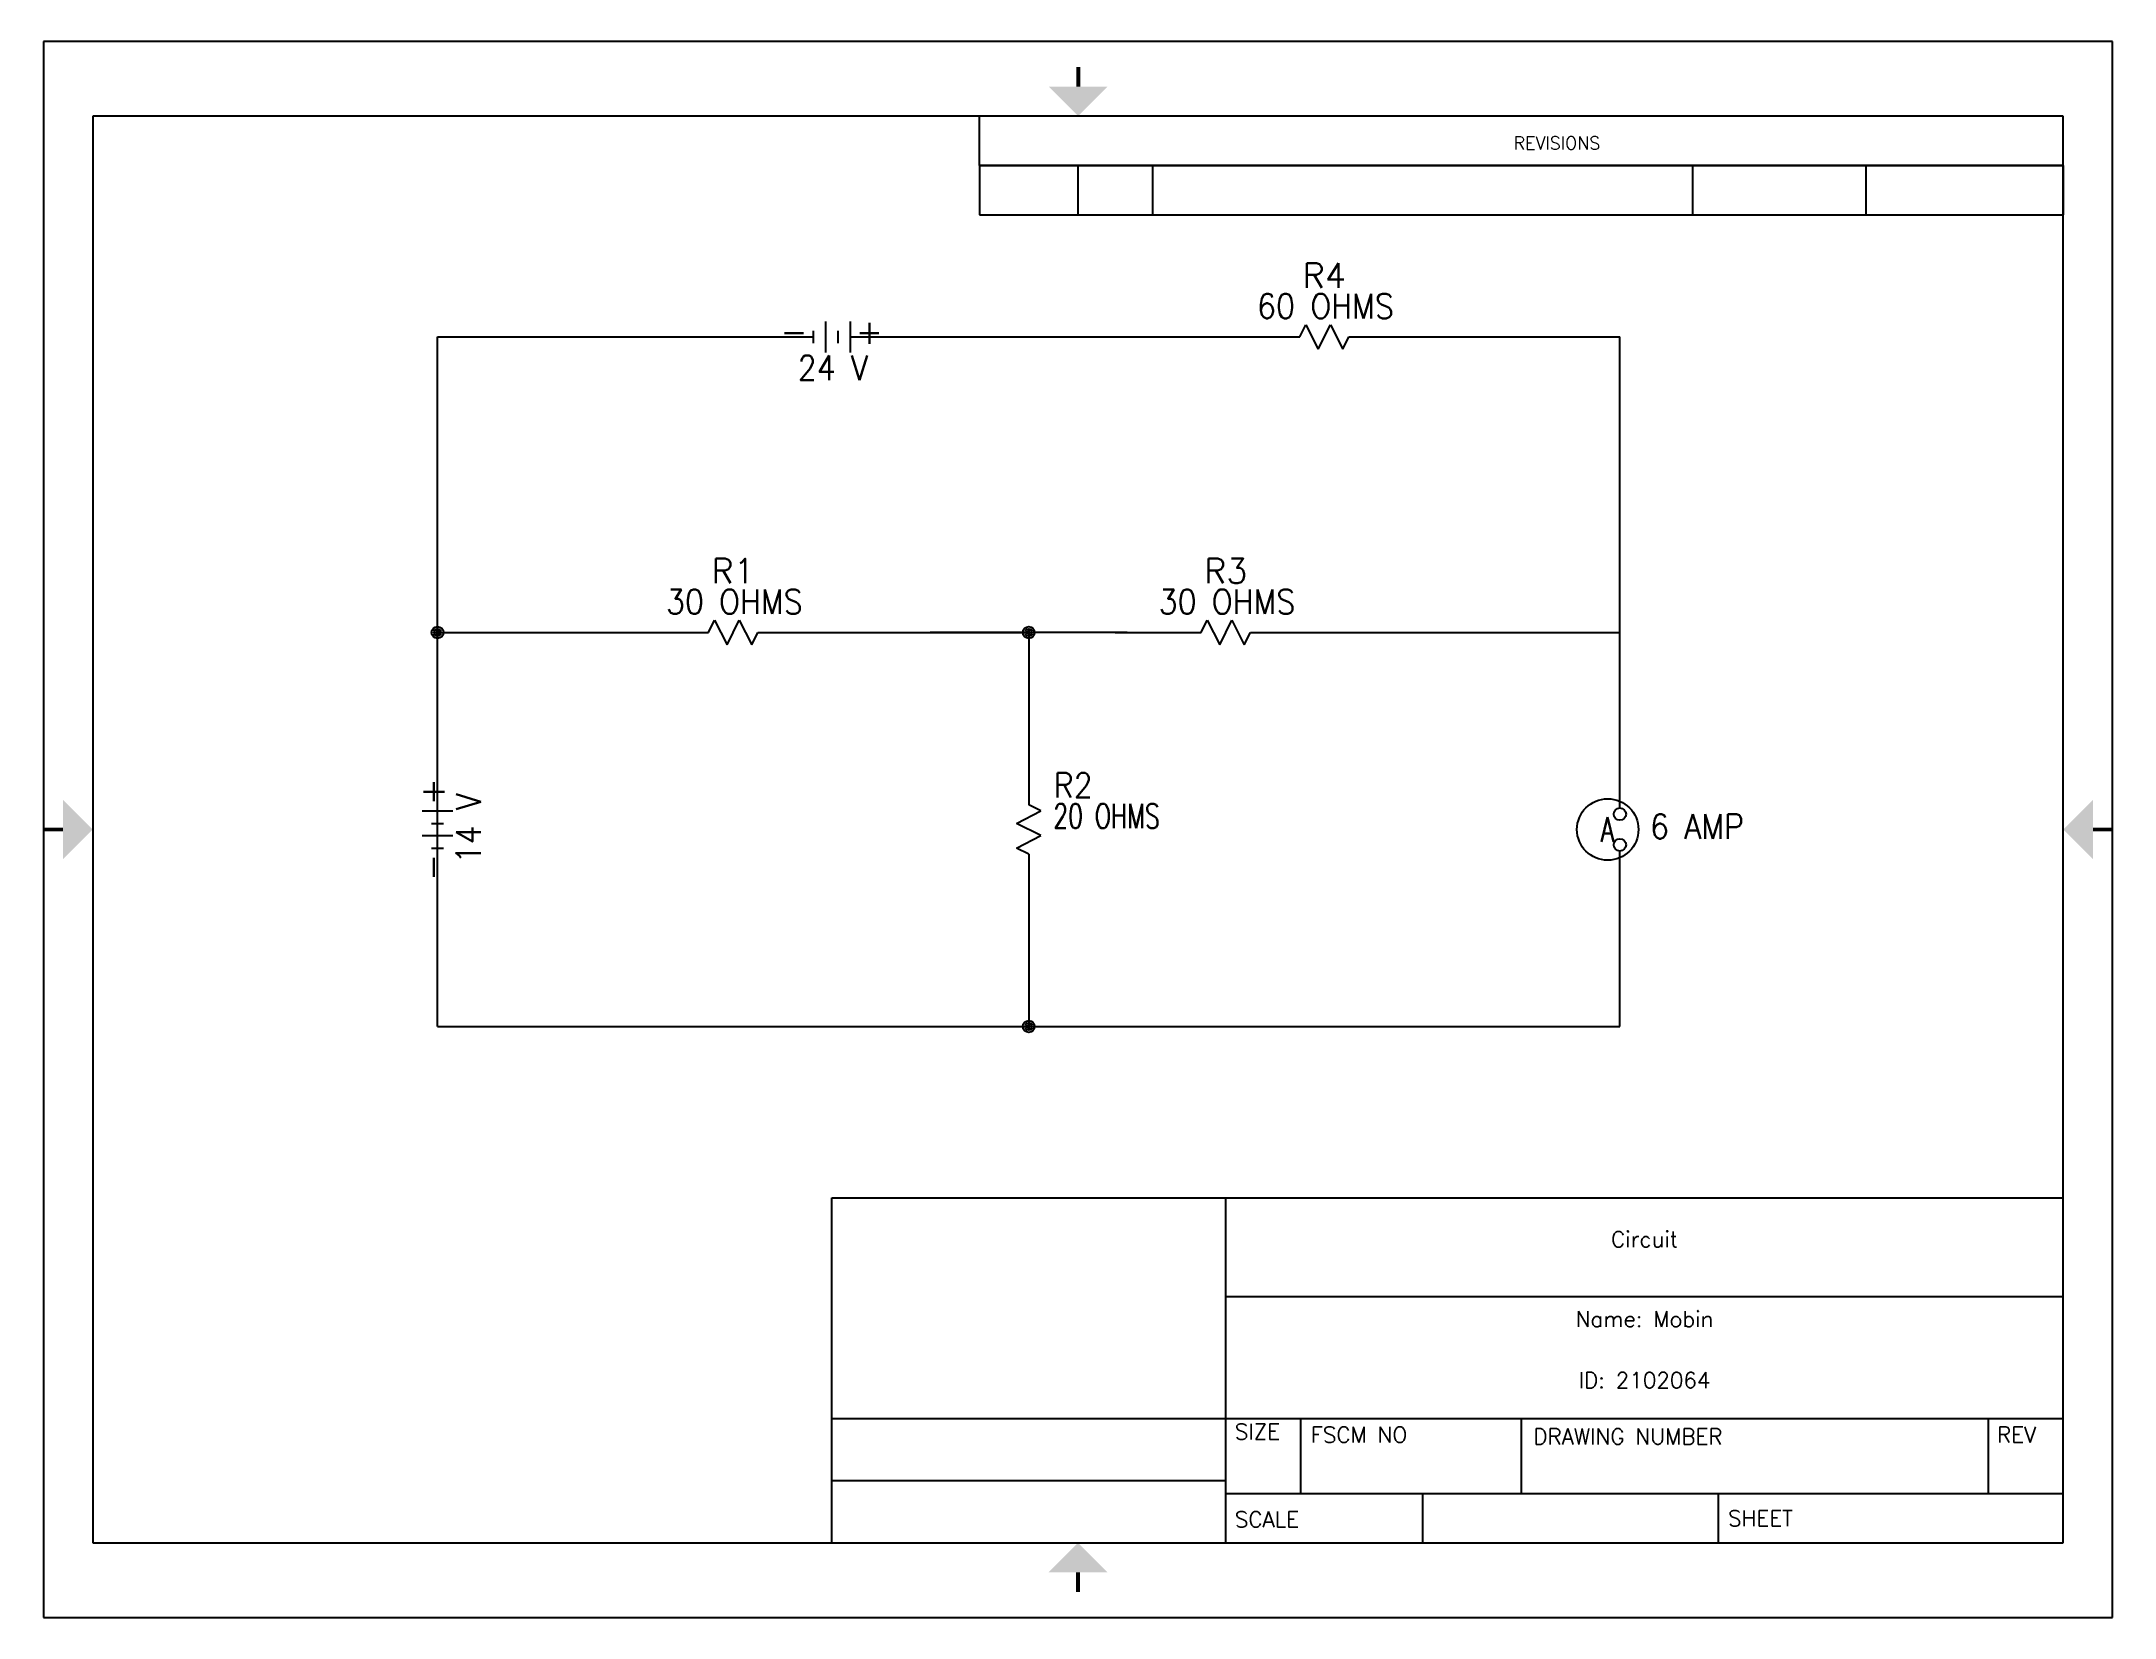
# Model space of a CAD drawing. Header units: inches. Extents: x 0 to 10.5, y 0 to 8.
import ezdxf
from ezdxf.enums import TextEntityAlignment as Align

# ---------------------------------------------------------------- set-up
doc = ezdxf.new("R2010")
doc.units = ezdxf.units.IN
doc.header["$LTSCALE"] = 0.75
doc.header["$MEASUREMENT"] = 0
for name, color, linetype in [('BLK_10AWG', 7, 'Continuous'), ('MISC', 2, 'Continuous'), ('SYMS', 7, 'Continuous'), ('TAGS', 51, 'Continuous'), ('TB_LABELS', 1, 'Continuous'), ('TERMS', 4, 'Continuous'), ('Title Block', 7, 'Continuous'), ('Viewport', 7, 'Continuous')]:
    doc.layers.add(name, color=color, linetype=linetype)
doc.styles.add('Roman', font='romans')
doc.styles.add('WD', font='romans.shx')

# ---------------------------------------------------------------- blocks, each defined once
blk = doc.blocks.new('ANSI_border_A(L)')
for p, q in [((4.75, 7.37), (4.75, 7.62)), ((10.25, 7.37), (4.75, 7.37))]:
    blk.add_line(p, q)
at = {"layer": 'Title Block'}
for p, q in [((0, 8), (0, 0)), ((10.5, 8), (0, 8)), ((10.5, 0), (10.5, 8)), ((0.25, 7.62), (0.25, 0.38)), ((10.25, 7.62), (0.25, 7.62)), ((10.25, 0.38), (10.25, 7.62)), ((0.25, 0.38), (10.25, 0.38)), ((0, 0), (10.5, 0))]:
    blk.add_line(p, q, dxfattribs=at)
at = {"layer": 'Title Block', "const_width": 0.02}
for points in [[(5.251, 7.871), (5.251, 7.771)], [(0, 4), (0.1, 4)], [(10.5, 4), (10.4, 4)], [(5.25, 0.13), (5.25, 0.23)]]:
    blk.add_lwpolyline(points, dxfattribs=at)
at = {"layer": 'Title Block'}
for points in [[(5.101, 7.771), (5.401, 7.771), (5.251, 7.621)], [(0.1, 3.85), (0.1, 4.15), (0.25, 4)], [(10.4, 3.85), (10.4, 4.15), (10.25, 4)], [(5.1, 0.23), (5.4, 0.23), (5.25, 0.38)]]:
    blk.add_solid(points, dxfattribs=at)
at = {"layer": 'Title Block', "style": 'Roman'}
blk.add_text('REVISIONS', height=0.065, dxfattribs=at).set_placement((7.46, 7.452))
blk = doc.blocks.new('ANSI_tblock_desc_A(L)')
for p, q in [((0, 0), (0, 1.75)), ((-6.25, 0), (0, 0))]:
    blk.add_line(p, q)
at = {"layer": 'Title Block'}
for p, q in [((-6.25, 1.75), (0, 1.75)), ((-6.25, 0), (-6.25, 1.75)), ((-4.25, 0), (-4.25, 1.75)), ((-4.25, 1.25), (0, 1.25)), ((-6.25, 0.63), (0, 0.63)), ((-3.87, 0.25), (-3.87, 0.63)), ((-2.75, 0.25), (-2.75, 0.63)), ((-0.38, 0.25), (-0.38, 0.63)), ((-6.25, 0.315), (-4.25, 0.315)), ((-4.25, 0.25), (0, 0.25)), ((-3.25, 0), (-3.25, 0.25)), ((-1.75, 0), (-1.75, 0.25))]:
    blk.add_line(p, q, dxfattribs=at)
at = {"color": 0, "style": 'Roman', "flags": 8}
for tag, p in [('FNAME', (-10.3, 5.12)), ('REVDATE', (-10.3, 2.62)), ('USER', (-10.3, -0.38))]:
    blk.add_attdef(tag, p, '', height=0.15, rotation=90, dxfattribs=at)
at = {"style": 'WD'}
for tag, p in [('PROJDESC', (-2.125, 1.5)), ('TITLE1', (-2.125, 1.095)), ('TITLE2', (-2.125, 0.785))]:
    blk.add_attdef(tag, text='', height=0.08, dxfattribs=at).set_placement(p, align=Align.CENTER)
for tag, p in [('SIZE', (-4.162, 0.32)), ('FSCM_NO', (-3.4, 0.337)), ('DWG_NO', (-1.659, 0.337)), ('REV', (-0.265, 0.303)), ('SCALE', (-3.634, 0.069)), ('SHEET', (-0.883, 0.092))]:
    blk.add_attdef(tag, p, '', height=0.065, dxfattribs=at)
at = {"style": 'WD', "flags": 1}
blk.add_attdef('WD_TB', (-5.57, 0.177), '', height=0.086, dxfattribs=at)
at = {"layer": 'TB_LABELS', "style": 'WD'}
for s, p in [('SIZE', (-4.204, 0.604)), ('FSCM NO', (-3.819, 0.588)), ('DRAWING NUMBER', (-2.689, 0.579)), ('REV', (-0.336, 0.588)), ('SCALE', (-4.204, 0.158)), ('SHEET', (-1.701, 0.164))]:
    blk.add_text(s, height=0.08, dxfattribs=at).set_placement(p, align=Align.TOP_LEFT)
blk = doc.blocks.new('ANSI_REVblock_A')
blk.add_line((0, 0), (0, -0.25))
at = {"layer": 'Title Block'}
for p, q in [((-5.5, 0), (0, 0)), ((-5.5, 0), (-5.5, -0.25)), ((-5, -0.25), (-5, 0)), ((-4.62, -0.25), (-4.62, 0)), ((-1.88, -0.25), (-1.88, 0)), ((-1, -0.25), (-1, 0)), ((-5.5, -0.25), (0, -0.25))]:
    blk.add_line(p, q, dxfattribs=at)
at = {"style": 'WD'}
for tag, p in [('ZONE', (-5.391, -0.16)), ('REV', (-4.92, -0.16)), ('DESCRIPTION', (-3.618, -0.16)), ('DATE', (-1.552, -0.16)), ('APPROVED', (-0.759, -0.16))]:
    blk.add_attdef(tag, p, '', height=0.065, dxfattribs=at)
at = {"style": 'WD', "flags": 1}
blk.add_attdef('WD_TB', (-4.505, -0.154), '', height=0.03, dxfattribs=at)
blk = doc.blocks.new('HBA1')
for p, q in [((-0.094, 0.031), (-0.094, -0.031)), ((-0.031, 0.078), (-0.031, -0.078)), ((0.031, 0.031), (0.031, -0.031)), ((0.094, 0.078), (0.094, -0.078))]:
    blk.add_line(p, q)
at = {"style": 'WD'}
for tag, width, p in [('INST', 0.7, (0.006, 0.466)), ('LOC', 0.7, (0.006, 0.296)), ('TAG1', 0.9, (0, 0.14)), ('RATING1', 0.9, (0.006, -0.219)), ('DESC1', 0.7, (0, -0.375)), ('DESC2', 0.7, (0, -0.531))]:
    blk.add_attdef(tag, text='', height=0.125, dxfattribs=dict(at, width=width)).set_placement(p, align=Align.CENTER)
at = {"style": 'WD', "flags": 9}
blk.add_attdef('FAMILY', text='', height=0.01, dxfattribs=at).set_placement((-0.005, 0.107), align=Align.CENTER)
at = {"linetype": 'Continuous', "style": 'WD'}
blk.add_attdef('TERM01', text='', height=0.125, dxfattribs=at).set_placement((-0.122, 0.09), align=Align.TOP_RIGHT)
at = {"style": 'WD', "flags": 1}
for tag, p in [('X4TERM01', (-0.094, 0)), ('X1TERM02', (0.094, 0))]:
    blk.add_attdef(tag, p, '', height=0.0125, dxfattribs=at)
at = {"linetype": 'Continuous', "style": 'WD', "flags": 9}
blk.add_attdef('ASSYCODE', text='', height=0.01, dxfattribs=at).set_placement((0.001, 0.059), align=Align.CENTER)
at = {"linetype": 'Continuous', "style": 'WD', "flags": 1}
for tag, p in [('MFG', (0, 0.078)), ('CAT', (0, 0.097))]:
    blk.add_attdef(tag, text='', height=0.01, dxfattribs=at).set_placement(p, align=Align.MIDDLE)
at = {"linetype": 'Continuous', "style": 'WD'}
blk.add_attdef('TERM02', text='', height=0.125, dxfattribs=at).set_placement((0.122, 0.09), align=Align.TOP_LEFT)
blk = doc.blocks.new('HRE1')
for p, q in [((-0.125, 0), (-0.094, 0.062)), ((-0.094, 0.062), (-0.031, -0.062)), ((-0.031, -0.062), (0.031, 0.062)), ((0.031, 0.062), (0.094, -0.062)), ((0.094, -0.062), (0.125, 0))]:
    blk.add_line(p, q)
at = {"style": 'WD'}
for tag, width, p in [('INST', 0.7, (0, 0.888)), ('LOC', 0.7, (0, 0.719)), ('DESC1', 0.7, (0, 0.562)), ('DESC2', 0.7, (0, 0.406)), ('RATING1', 0.9, (0.006, 0.094))]:
    blk.add_attdef(tag, text='', height=0.125, dxfattribs=dict(at, width=width)).set_placement(p, align=Align.CENTER)
blk.add_attdef('TAG1', text='', height=0.125, dxfattribs=at).set_placement((0, 0.25), align=Align.CENTER)
for tag, p, height, flags in [('FAMILY', (0.205, 0.152), 0.01, 9), ('X4TERM01', (-0.125, 0), 0.0125, 1), ('X1TERM02', (0.125, 0), 0.0125, 1)]:
    blk.add_attdef(tag, p, '', height=height, dxfattribs=dict(at, flags=flags))
at = {"linetype": 'Continuous', "style": 'WD', "flags": 9}
for tag, p in [('CAT', (0.23, 0.108)), ('ASSYCODE', (0.219, 0.062)), ('MFG', (0.228, 0.089))]:
    blk.add_attdef(tag, text='', height=0.01, dxfattribs=at).set_placement(p, align=Align.CENTER)
at = {"linetype": 'Continuous', "style": 'WD', "flags": 8}
blk.add_attdef('TERM01', text='', height=0.125, dxfattribs=at).set_placement((-0.219, -0.031), align=Align.TOP_RIGHT)
blk.add_attdef('TERM02', text='', height=0.125, dxfattribs=at).set_placement((0.219, -0.031), align=Align.TOP_LEFT)
at = {"style": 'WD', "width": 0.9}
blk.add_attdef('RATING2', text='', height=0.125, dxfattribs=at).set_placement((0.006, -0.188), align=Align.TOP_CENTER)
blk = doc.blocks.new('WDDOT')
for radius in [0.03, 0.0187, 0.00929]:
    blk.add_circle((0, 0), radius)
blk = doc.blocks.new('VRE1')
for p, q in [((0.062, 0.094), (0, 0.125)), ((-0.062, 0.031), (0.062, 0.094)), ((0.062, -0.031), (-0.062, 0.031)), ((-0.062, -0.094), (0.062, -0.031)), ((0, -0.125), (-0.062, -0.094))]:
    blk.add_line(p, q)
at = {"style": 'WD'}
for tag, p, width in [('INST', (0.219, 0.488), 0.7), ('LOC', (0.219, 0.318), 0.7), ('TAG1', (0.127, 0.162), 0.9), ('RATING1', (0.125, 0.006), 0.7), ('RATING2', (0.125, -0.151), 0.7), ('DESC1', (0.129, -0.307), 0.7), ('DESC2', (0.129, -0.463), 0.7)]:
    blk.add_attdef(tag, p, '', height=0.125, dxfattribs=dict(at, width=width))
at = {"linetype": 'Continuous', "style": 'WD', "flags": 8}
blk.add_attdef('TERM01', text='', height=0.125, dxfattribs=at).set_placement((-0.055, 0.144), align=Align.RIGHT)
at = {"style": 'WD', "flags": 9}
blk.add_attdef('FAMILY', (-0.184, 0.08), '', height=0.01, rotation=90, dxfattribs=at)
at = {"linetype": 'Continuous', "style": 'WD', "flags": 9}
for tag, p in [('CAT', (-0.139, 0.105)), ('MFG', (-0.12, 0.103)), ('ASSYCODE', (-0.094, 0.094))]:
    blk.add_attdef(tag, text='', height=0.01, rotation=90, dxfattribs=at).set_placement(p, align=Align.CENTER)
at = {"color": 7, "style": 'WD', "flags": 1}
for tag, p in [('X2TERM01', (0, 0.125)), ('X8TERM02', (0, -0.125))]:
    blk.add_attdef(tag, p, '', height=0.0125, dxfattribs=at)
at = {"linetype": 'Continuous', "style": 'WD', "flags": 8}
blk.add_attdef('TERM02', text='', height=0.125, dxfattribs=at).set_placement((-0.041, -0.151), align=Align.TOP_RIGHT)
blk = doc.blocks.new('VAM1')
for centre, radius in [((-0.062, 0), 0.156), ((0, 0.078), 0.0312), ((0, -0.078), 0.0312)]:
    blk.add_circle(centre, radius)
at = {"style": 'WD'}
for tag, p, width in [('INST', (0.153, 0.279), 0.7), ('LOC', (0.153, 0.109), 0.7), ('TAG1', (0.153, -0.047), 0.9), ('DESC1', (0.153, -0.203), 0.7), ('DESC2', (0.153, -0.36), 0.7)]:
    blk.add_attdef(tag, p, '', height=0.125, dxfattribs=dict(at, width=width))
at = {"linetype": 'Continuous', "style": 'WD', "flags": 8}
blk.add_attdef('TERM01', text='', height=0.125, dxfattribs=at).set_placement((-0.031, 0.181), align=Align.RIGHT)
at = {"color": 7, "style": 'WD', "flags": 1}
for tag, p in [('X2TERM01', (0, 0.109)), ('X8TERM02', (0, -0.109))]:
    blk.add_attdef(tag, p, '', height=0.0125, dxfattribs=at)
at = {"style": 'WD', "width": 0.7}
blk.add_attdef('RATING1', text='', height=0.125, dxfattribs=at).set_placement((-0.062, 0), align=Align.MIDDLE_CENTER)
at = {"style": 'WD', "flags": 9}
blk.add_attdef('FAMILY', text='', height=0.01, dxfattribs=at).set_placement((-0.219, -0.066), align=Align.CENTER)
at = {"linetype": 'Continuous', "style": 'WD', "flags": 9}
for tag, p in [('MFG', (-0.221, -0.099)), ('CAT', (-0.221, -0.084))]:
    blk.add_attdef(tag, text='', height=0.01, dxfattribs=at).set_placement(p, align=Align.MIDDLE)
at = {"linetype": 'Continuous', "style": 'WD', "flags": 8}
blk.add_attdef('TERM02', text='', height=0.125, dxfattribs=at).set_placement((-0.031, -0.178), align=Align.TOP_RIGHT)
at = {"linetype": 'Continuous', "style": 'WD', "flags": 9}
blk.add_attdef('ASSYCODE', text='', height=0.01, dxfattribs=at).set_placement((-0.219, -0.125), align=Align.CENTER)

msp = doc.modelspace()

# ---------------------------------------------------------------- linework, layer by layer
at = {"layer": 'BLK_10AWG'}
for p, q in [((2, 5), (2, 6.5)), ((2, 6.5), (3.906, 6.5)), ((4.094, 6.5), (6.375, 6.5)), ((6.625, 6.5), (8, 6.5)), ((8, 4.109), (8, 6.5)), ((2, 4), (2, 5)), ((2, 5), (3.012, 5)), ((3.012, 5), (3.375, 5)), ((3.625, 5), (5, 5)), ((5.5, 5), (4.5, 5)), ((5, 5), (5, 4.125)), ((5.438, 5), (5.875, 5)), ((6.125, 5), (8, 5)), ((2, 3), (2, 4)), ((5, 3.875), (5, 3)), ((8, 3.5), (8, 3.891)), ((8, 3), (8, 3.5)), ((2, 3), (8, 3))]:
    msp.add_line(p, q, dxfattribs=at)

# ---------------------------------------------------------------- block references
msp.add_blockref('ANSI_REVblock_A', (10.25, 7.37))
ref = msp.add_blockref('ANSI_tblock_desc_A(L)', (10.25, 0.38))
ref.add_attrib('PROJDESC', 'Circuit', dxfattribs={"height": 0.08, "style": 'WD'}).set_placement((8.125, 1.88), align=Align.CENTER)
ref.add_attrib('TITLE1', 'Name: Mobin', dxfattribs={"height": 0.08, "style": 'WD'}).set_placement((8.125, 1.475), align=Align.CENTER)
ref.add_attrib('TITLE2', 'ID: 2102064', dxfattribs={"height": 0.08, "style": 'WD'}).set_placement((8.125, 1.165), align=Align.CENTER)
at = {"layer": 'SYMS'}
ref = msp.add_blockref('HRE1', (6.5, 6.5), dxfattribs=at)
ref.add_attrib('RATING1', '60 OHMS', dxfattribs={"layer": 'MISC', "height": 0.125, "style": 'WD', "width": 0.9}).set_placement((6.506, 6.594), align=Align.CENTER)
ref.add_attrib('TAG1', 'R4', dxfattribs={"layer": 'TAGS', "height": 0.125, "style": 'WD'}).set_placement((6.5, 6.75), align=Align.CENTER)
ref = msp.add_blockref('HBA1', (4, 6.5), dxfattribs=at)
ref.add_attrib('RATING1', '24 V', dxfattribs={"layer": 'MISC', "height": 0.125, "style": 'WD', "width": 0.9}).set_placement((4.006, 6.281), align=Align.CENTER)
ref.add_attrib('TERM02', '+', dxfattribs={"layer": 'TERMS', "linetype": 'Continuous', "height": 0.125, "style": 'WD'}).set_placement((4.122, 6.59), align=Align.TOP_LEFT)
ref.add_attrib('TERM01', '-', dxfattribs={"layer": 'TERMS', "linetype": 'Continuous', "height": 0.125, "style": 'WD'}).set_placement((3.878, 6.59), align=Align.TOP_RIGHT)
ref = msp.add_blockref('HRE1', (3.5, 5), dxfattribs=at)
ref.add_attrib('RATING1', '30 OHMS', dxfattribs={"layer": 'MISC', "height": 0.125, "style": 'WD', "width": 0.9}).set_placement((3.506, 5.094), align=Align.CENTER)
ref.add_attrib('TAG1', 'R1', dxfattribs={"layer": 'TAGS', "height": 0.125, "style": 'WD'}).set_placement((3.5, 5.25), align=Align.CENTER)
ref = msp.add_blockref('HRE1', (6, 5), dxfattribs=at)
ref.add_attrib('RATING1', '30 OHMS', dxfattribs={"layer": 'MISC', "height": 0.125, "style": 'WD', "width": 0.9}).set_placement((6.006, 5.094), align=Align.CENTER)
ref.add_attrib('TAG1', 'R3', dxfattribs={"layer": 'TAGS', "height": 0.125, "style": 'WD'}).set_placement((6, 5.25), align=Align.CENTER)
for p in [(2, 5), (5, 5), (5, 3)]:
    msp.add_blockref('WDDOT', p, dxfattribs=at)
ref = msp.add_blockref('HBA1', (2, 4), dxfattribs=dict(at, rotation=90))
ref.add_attrib('RATING1', '14 V', dxfattribs={"layer": 'MISC', "height": 0.125, "rotation": 90, "style": 'WD', "width": 0.9}).set_placement((2.219, 4.006), align=Align.CENTER)
ref.add_attrib('TERM02', '+', dxfattribs={"layer": 'TERMS', "linetype": 'Continuous', "height": 0.125, "rotation": 90, "style": 'WD'}).set_placement((1.91, 4.122), align=Align.TOP_LEFT)
ref.add_attrib('TERM01', '-', dxfattribs={"layer": 'TERMS', "linetype": 'Continuous', "height": 0.125, "rotation": 90, "style": 'WD'}).set_placement((1.91, 3.878), align=Align.TOP_RIGHT)
ref = msp.add_blockref('VRE1', (5, 4), dxfattribs=at)
ref.add_attrib('RATING1', '20 OHMS', (5.125, 4.006), dxfattribs={"layer": 'MISC', "height": 0.125, "style": 'WD', "width": 0.7})
ref.add_attrib('TAG1', 'R2', (5.127, 4.162), dxfattribs={"layer": 'TAGS', "height": 0.125, "style": 'WD', "width": 0.9})
ref = msp.add_blockref('VAM1', (8, 4), dxfattribs=at)
ref.add_attrib('RATING1', 'A', dxfattribs={"layer": 'MISC', "height": 0.125, "style": 'WD', "width": 0.7}).set_placement((7.937, 4), align=Align.MIDDLE_CENTER)
ref.add_attrib('TAG1', '6 AMP', (8.153, 3.953), dxfattribs={"layer": 'TAGS', "height": 0.125, "style": 'WD', "width": 0.9})
at = {"layer": 'Viewport'}
msp.add_blockref('ANSI_border_A(L)', (0, 0), dxfattribs=at)

doc.saveas('drawing.dxf')
